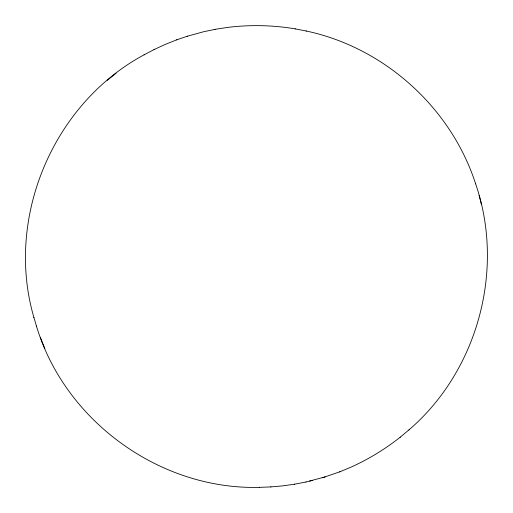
<?xml version="1.0" encoding="UTF-8"?>
<svg xmlns="http://www.w3.org/2000/svg" width="513" height="513" viewBox="0 0 513 513"><rect width="100%" height="100%" fill="white"/><g stroke="black" fill="none" stroke-linecap="round" stroke-linejoin="round"><path stroke-width="0.77" d="M408.919 429.913C477.795 370.835 505.222 269.357 475.545 183.603M144.3 54.705L144.063 54.833C52.903 103.735 4.835 218.198 33.922 317.509M116.111 73.199L107.23 80.368M324.229 477.161L339.927 471.774L351.097 467.112C368.571 459.199 385.071 449.17 400.121 437.275L400.3 437.121M400.121 437.275L409.118 429.747M153.938 49.639L164.987 44.509L176.908 39.764M144.063 54.833L154.413 49.408M339.606 471.889L339.927 471.774M187.232 36.243L203.744 31.71L215.351 29.292L227.637 27.407C250.139 24.624 273.019 25.111 295.379 28.895M176.587 39.873L187.373 36.199M325.165 476.891L305.857 482.028M323.735 477.308L322.202 477.744M312.616 480.367L311.109 480.764M310.57 480.899L309.602 481.149M214.729 29.414L215.062 29.344M270.749 486.92L282.605 485.888L294.68 484.182M294.34 484.246L306.03 481.996M36.442 326.063C64.882 421.083 160.152 489.992 259.283 487.35L259.565 487.337M259.283 487.35L270.979 486.914M306.075 30.992L306.351 31.037C384.455 47.632 451.151 107.839 475.622 183.846M295.122 28.85L306.351 31.037M40.303 337.246L44.843 348.545M481.444 204.584L479.129 195.447M33.852 317.265L36.519 326.306"/></g></svg>
